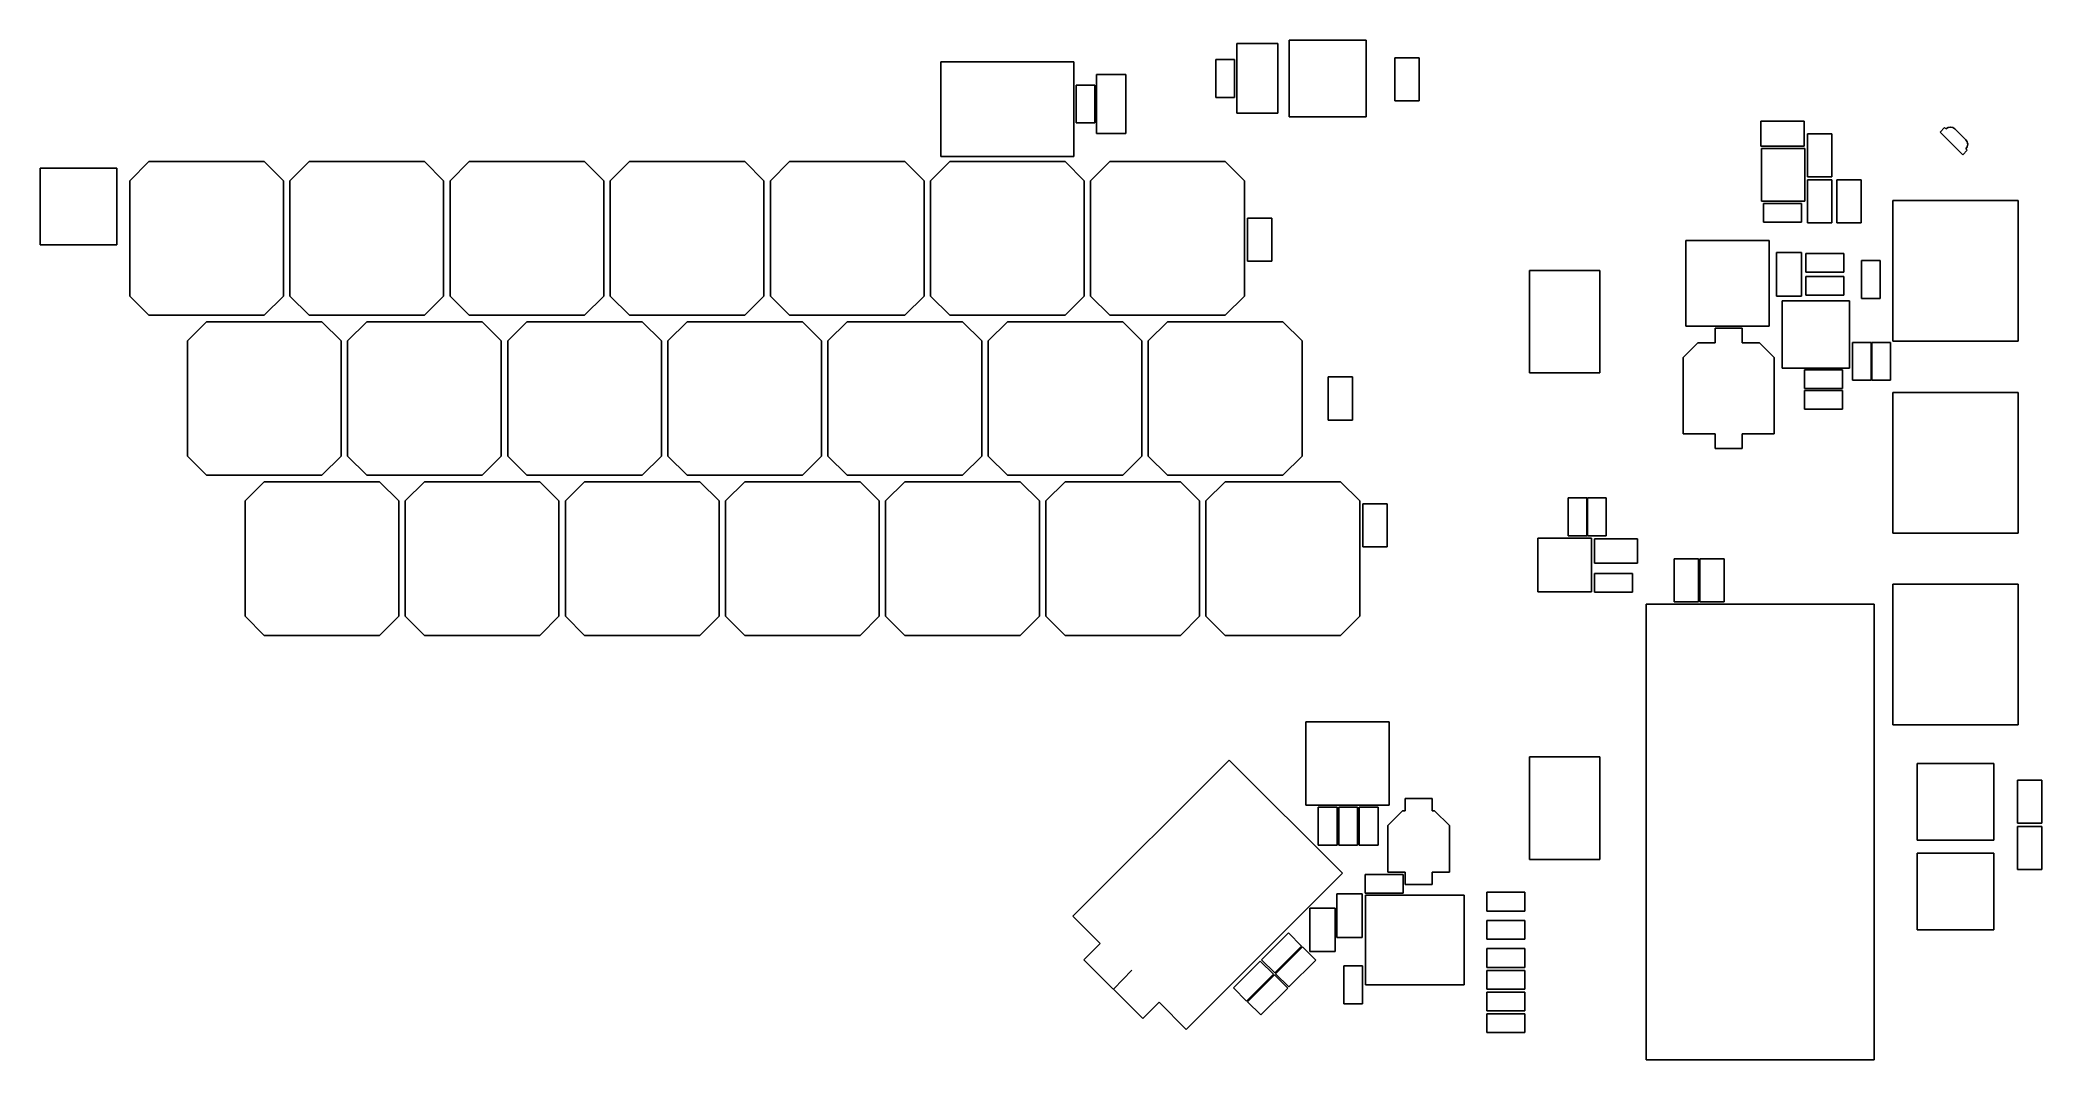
# Model space of a CAD drawing. Extents: x 18 to 174, y -150 to -70.
import ezdxf

# ---------------------------------------------------------------- set-up
doc = ezdxf.new("R2010")
doc.units = 0
doc.layers.add('BLACK', color=7, linetype='CONTINUOUS')

msp = doc.modelspace()

# ---------------------------------------------------------------- linework, layer by layer
at = {"layer": 'BLACK', "linetype": 'CONTINUOUS'}
for p, q in [((110.9, -70.27), (110.9, -75.72)), ((114.1, -70.27), (110.9, -70.27)), ((114.1, -75.72), (114.1, -70.27)), ((115, -70), (121, -70)), ((115, -76), (115, -70)), ((121, -70), (121, -76)), ((98.2, -71.7), (87.8, -71.7)), ((87.8, -71.7), (87.8, -79.1)), ((98.2, -79.1), (98.2, -71.7)), ((109.27, -74.48), (109.27, -71.52)), ((109.27, -71.52), (110.73, -71.52)), ((110.73, -71.52), (110.73, -74.48)), ((123.25, -71.395), (125.15, -71.395)), ((123.25, -74.755), (123.25, -71.395)), ((125.15, -71.395), (125.15, -74.755)), ((99.95, -77.3), (99.95, -72.7)), ((99.95, -72.7), (102.25, -72.7)), ((102.25, -72.7), (102.25, -77.3)), ((98.37, -76.48), (98.37, -73.52)), ((98.37, -73.52), (99.83, -73.52)), ((99.83, -73.52), (99.83, -76.48)), ((110.73, -74.48), (109.27, -74.48)), ((125.15, -74.755), (123.25, -74.755)), ((99.83, -76.48), (98.37, -76.48)), ((110.9, -75.72), (114.1, -75.72)), ((121, -76), (115, -76)), ((151.8, -78.2875), (151.8, -76.3275)), ((151.8, -76.3275), (155.2, -76.3275)), ((155.2, -76.3275), (155.2, -78.2875)), ((102.25, -77.3), (99.95, -77.3)), ((155.45, -77.3275), (157.35, -77.3275)), ((155.45, -80.6875), (155.45, -77.3275)), ((157.35, -77.3275), (157.35, -80.6875)), ((165.795, -77.1919), (166.149, -76.8383)), ((166.679, -78.0757), (165.795, -77.1919)), ((166.149, -76.8383), (166.255, -76.9444)), ((167.563, -78.9596), (166.679, -78.0757)), ((166.962, -76.9444), (167.811, -77.7929)), ((24.5, -81), (26, -79.5)), ((26, -79.5), (35, -79.5)), ((35, -79.5), (36.5, -81)), ((37, -81), (38.5, -79.5)), ((38.5, -79.5), (47.5, -79.5)), ((47.5, -79.5), (49, -81)), ((49.5, -81), (51, -79.5)), ((51, -79.5), (60, -79.5)), ((60, -79.5), (61.5, -81)), ((62, -81), (63.5, -79.5)), ((63.5, -79.5), (72.5, -79.5)), ((72.5, -79.5), (74, -81)), ((74.5, -81), (76, -79.5)), ((76, -79.5), (85, -79.5)), ((85, -79.5), (86.5, -81)), ((87, -81), (88.5, -79.5)), ((87.8, -79.1), (98.2, -79.1)), ((88.5, -79.5), (97.5, -79.5)), ((97.5, -79.5), (99, -81)), ((99.5, -81), (101, -79.5)), ((101, -79.5), (110, -79.5)), ((110, -79.5), (111.5, -81)), ((155.2, -78.2875), (151.8, -78.2875)), ((151.85, -78.4762), (151.85, -82.5763)), ((155.25, -78.4762), (151.85, -78.4762)), ((155.25, -82.5763), (155.25, -78.4762)), ((167.917, -78.6061), (167.563, -78.9596)), ((167.811, -78.5), (167.917, -78.6061)), ((23.5, -80), (17.5, -80)), ((17.5, -80), (17.5, -86)), ((23.5, -86), (23.5, -80)), ((24.5, -90), (24.5, -81)), ((36.5, -81), (36.5, -90)), ((37, -90), (37, -81)), ((49, -81), (49, -90)), ((49.5, -90), (49.5, -81)), ((61.5, -81), (61.5, -90)), ((62, -90), (62, -81)), ((74, -81), (74, -90)), ((74.5, -90), (74.5, -81)), ((86.5, -81), (86.5, -90)), ((87, -90), (87, -81)), ((99, -81), (99, -90)), ((99.5, -90), (99.5, -81)), ((111.5, -81), (111.5, -90)), ((157.35, -80.6875), (155.45, -80.6875)), ((155.45, -80.9275), (157.35, -80.9275)), ((155.45, -84.2875), (155.45, -80.9275)), ((157.35, -80.9275), (157.35, -84.2875)), ((157.75, -80.9275), (159.65, -80.9275)), ((157.75, -84.2875), (157.75, -80.9275)), ((159.65, -80.9275), (159.65, -84.2875)), ((151.85, -82.5763), (155.25, -82.5763)), ((152.02, -84.2375), (152.02, -82.7775)), ((152.02, -82.7775), (154.98, -82.7775)), ((154.98, -82.7775), (154.98, -84.2375)), ((162.1, -93.53), (162.1, -82.53)), ((162.1, -82.53), (171.9, -82.53)), ((171.9, -82.53), (171.9, -93.53)), ((111.75, -83.92), (113.65, -83.92)), ((111.75, -87.28), (111.75, -83.92)), ((113.65, -83.92), (113.65, -87.28)), ((154.98, -84.2375), (152.02, -84.2375)), ((157.35, -84.2875), (155.45, -84.2875)), ((159.65, -84.2875), (157.75, -84.2875)), ((145.95, -85.65), (145.95, -92.35)), ((152.45, -85.65), (145.95, -85.65)), ((152.45, -92.35), (152.45, -85.65)), ((17.5, -86), (23.5, -86)), ((113.65, -87.28), (111.75, -87.28)), ((153.02, -90), (153.02, -86.6)), ((153.02, -86.6), (154.98, -86.6)), ((154.98, -86.6), (154.98, -90)), ((155.32, -88.13), (155.32, -86.67)), ((155.32, -86.67), (158.28, -86.67)), ((158.28, -86.67), (158.28, -88.13)), ((159.67, -90.18), (159.67, -87.22)), ((159.67, -87.22), (161.13, -87.22)), ((161.13, -87.22), (161.13, -90.18)), ((139.25, -88), (133.75, -88)), ((133.75, -88), (133.75, -96)), ((139.25, -96), (139.25, -88)), ((158.28, -88.13), (155.32, -88.13)), ((155.32, -88.47), (158.28, -88.47)), ((155.32, -89.93), (155.32, -88.47)), ((158.28, -88.47), (158.28, -89.93)), ((26, -91.5), (24.5, -90)), ((36.5, -90), (35, -91.5)), ((38.5, -91.5), (37, -90)), ((49, -90), (47.5, -91.5)), ((51, -91.5), (49.5, -90)), ((61.5, -90), (60, -91.5)), ((63.5, -91.5), (62, -90)), ((74, -90), (72.5, -91.5)), ((76, -91.5), (74.5, -90)), ((86.5, -90), (85, -91.5)), ((88.5, -91.5), (87, -90)), ((99, -90), (97.5, -91.5)), ((101, -91.5), (99.5, -90)), ((111.5, -90), (110, -91.5)), ((154.98, -90), (153.02, -90)), ((158.72, -90.38), (153.48, -90.38)), ((153.48, -90.38), (153.48, -95.62)), ((158.28, -89.93), (155.32, -89.93)), ((158.72, -95.62), (158.72, -90.38)), ((161.13, -90.18), (159.67, -90.18)), ((35, -91.5), (26, -91.5)), ((29, -93.5), (30.5, -92)), ((30.5, -92), (39.5, -92)), ((47.5, -91.5), (38.5, -91.5)), ((39.5, -92), (41, -93.5)), ((41.5, -93.5), (43, -92)), ((43, -92), (52, -92)), ((60, -91.5), (51, -91.5)), ((52, -92), (53.5, -93.5)), ((54, -93.5), (55.5, -92)), ((55.5, -92), (64.5, -92)), ((72.5, -91.5), (63.5, -91.5)), ((64.5, -92), (66, -93.5)), ((66.5, -93.5), (68, -92)), ((68, -92), (77, -92)), ((85, -91.5), (76, -91.5)), ((77, -92), (78.5, -93.5)), ((79, -93.5), (80.5, -92)), ((80.5, -92), (89.5, -92)), ((97.5, -91.5), (88.5, -91.5)), ((89.5, -92), (91, -93.5)), ((91.5, -93.5), (93, -92)), ((93, -92), (102, -92)), ((110, -91.5), (101, -91.5)), ((102, -92), (103.5, -93.5)), ((104, -93.5), (105.5, -92)), ((105.5, -92), (114.5, -92)), ((114.5, -92), (116, -93.5)), ((29, -102.5), (29, -93.5)), ((41, -93.5), (41, -102.5)), ((41.5, -102.5), (41.5, -93.5)), ((53.5, -93.5), (53.5, -102.5)), ((54, -102.5), (54, -93.5)), ((66, -93.5), (66, -102.5)), ((66.5, -102.5), (66.5, -93.5)), ((78.5, -93.5), (78.5, -102.5)), ((79, -102.5), (79, -93.5)), ((91, -93.5), (91, -102.5)), ((91.5, -102.5), (91.5, -93.5)), ((103.5, -93.5), (103.5, -102.5)), ((104, -102.5), (104, -93.5)), ((116, -93.5), (116, -102.5)), ((146.9, -93.65), (145.75, -94.8)), ((145.95, -92.35), (152.45, -92.35)), ((148.25, -93.65), (146.9, -93.65)), ((148.25, -92.5), (148.25, -93.65)), ((150.35, -92.5), (148.25, -92.5)), ((150.35, -93.65), (150.35, -92.5)), ((151.7, -93.65), (150.35, -93.65)), ((151.7, -93.65), (152.85, -94.8)), ((158.97, -96.58), (158.97, -93.62)), ((158.97, -93.62), (160.43, -93.62)), ((160.43, -93.62), (160.43, -96.58)), ((160.47, -96.58), (160.47, -93.62)), ((160.47, -93.62), (161.93, -93.62)), ((161.93, -93.62), (161.93, -96.58)), ((171.9, -93.53), (162.1, -93.53)), ((145.75, -94.8), (145.75, -100.75)), ((152.85, -94.8), (152.85, -100.75)), ((118.05, -96.32), (119.95, -96.32)), ((118.05, -99.68), (118.05, -96.32)), ((119.95, -96.32), (119.95, -99.68)), ((133.75, -96), (139.25, -96)), ((153.48, -95.62), (158.72, -95.62)), ((155.22, -97.23), (155.22, -95.77)), ((155.22, -95.77), (158.18, -95.77)), ((158.18, -95.77), (158.18, -97.23)), ((160.43, -96.58), (158.97, -96.58)), ((161.93, -96.58), (160.47, -96.58)), ((158.18, -97.23), (155.22, -97.23)), ((155.22, -97.37), (158.18, -97.37)), ((155.22, -98.83), (155.22, -97.37)), ((158.18, -97.37), (158.18, -98.83)), ((162.1, -108.53), (162.1, -97.53)), ((162.1, -97.53), (171.9, -97.53)), ((171.9, -97.53), (171.9, -108.53)), ((119.95, -99.68), (118.05, -99.68)), ((158.18, -98.83), (155.22, -98.83)), ((148.25, -100.75), (145.75, -100.75)), ((148.25, -101.9), (148.25, -100.75)), ((152.85, -100.75), (150.35, -100.75)), ((150.35, -100.75), (150.35, -101.9)), ((30.5, -104), (29, -102.5)), ((41, -102.5), (39.5, -104)), ((43, -104), (41.5, -102.5)), ((53.5, -102.5), (52, -104)), ((55.5, -104), (54, -102.5)), ((66, -102.5), (64.5, -104)), ((68, -104), (66.5, -102.5)), ((78.5, -102.5), (77, -104)), ((80.5, -104), (79, -102.5)), ((91, -102.5), (89.5, -104)), ((93, -104), (91.5, -102.5)), ((103.5, -102.5), (102, -104)), ((105.5, -104), (104, -102.5)), ((116, -102.5), (114.5, -104)), ((150.35, -101.9), (148.25, -101.9)), ((39.5, -104), (30.5, -104)), ((33.5, -106), (35, -104.5)), ((35, -104.5), (44, -104.5)), ((52, -104), (43, -104)), ((44, -104.5), (45.5, -106)), ((46, -106), (47.5, -104.5)), ((47.5, -104.5), (56.5, -104.5)), ((64.5, -104), (55.5, -104)), ((56.5, -104.5), (58, -106)), ((58.5, -106), (60, -104.5)), ((60, -104.5), (69, -104.5)), ((77, -104), (68, -104)), ((69, -104.5), (70.5, -106)), ((71, -106), (72.5, -104.5)), ((72.5, -104.5), (81.5, -104.5)), ((89.5, -104), (80.5, -104)), ((81.5, -104.5), (83, -106)), ((83.5, -106), (85, -104.5)), ((85, -104.5), (94, -104.5)), ((102, -104), (93, -104)), ((94, -104.5), (95.5, -106)), ((96, -106), (97.5, -104.5)), ((97.5, -104.5), (106.5, -104.5)), ((114.5, -104), (105.5, -104)), ((106.5, -104.5), (108, -106)), ((108.5, -106), (110, -104.5)), ((110, -104.5), (119, -104.5)), ((119, -104.5), (120.5, -106)), ((33.5, -115), (33.5, -106)), ((45.5, -106), (45.5, -115)), ((46, -115), (46, -106)), ((58, -106), (58, -115)), ((58.5, -115), (58.5, -106)), ((70.5, -106), (70.5, -115)), ((71, -115), (71, -106)), ((83, -106), (83, -115)), ((83.5, -115), (83.5, -106)), ((95.5, -106), (95.5, -115)), ((96, -115), (96, -106)), ((108, -106), (108, -115)), ((108.5, -115), (108.5, -106)), ((120.5, -106), (120.5, -115)), ((120.75, -106.22), (122.65, -106.22)), ((120.75, -109.58), (120.75, -106.22)), ((122.65, -106.22), (122.65, -109.58)), ((136.77, -105.77), (138.23, -105.77)), ((136.77, -108.73), (136.77, -105.77)), ((138.23, -105.77), (138.23, -108.73)), ((138.27, -105.77), (139.73, -105.77)), ((138.27, -108.73), (138.27, -105.77)), ((139.73, -105.77), (139.73, -108.73)), ((138.6, -108.9), (134.4, -108.9)), ((134.4, -108.9), (134.4, -113.1)), ((138.23, -108.73), (136.77, -108.73)), ((139.73, -108.73), (138.27, -108.73)), ((138.6, -113.1), (138.6, -108.9)), ((138.82, -110.85), (138.82, -108.95)), ((138.82, -108.95), (142.18, -108.95)), ((142.18, -108.95), (142.18, -110.85)), ((171.9, -108.53), (162.1, -108.53)), ((122.65, -109.58), (120.75, -109.58)), ((142.18, -110.85), (138.82, -110.85)), ((145.05, -110.52), (146.95, -110.52)), ((145.05, -113.88), (145.05, -110.52)), ((146.95, -110.52), (146.95, -113.88)), ((147.05, -113.88), (147.05, -110.52)), ((147.05, -110.52), (148.95, -110.52)), ((148.95, -110.52), (148.95, -113.88)), ((138.82, -111.67), (141.78, -111.67)), ((138.82, -113.13), (138.82, -111.67)), ((141.78, -111.67), (141.78, -113.13)), ((162.1, -123.5), (162.1, -112.5)), ((162.1, -112.5), (171.9, -112.5)), ((171.9, -112.5), (171.9, -123.5)), ((134.4, -113.1), (138.6, -113.1)), ((141.78, -113.13), (138.82, -113.13)), ((146.95, -113.88), (145.05, -113.88)), ((148.95, -113.88), (147.05, -113.88)), ((35, -116.5), (33.5, -115)), ((45.5, -115), (44, -116.5)), ((47.5, -116.5), (46, -115)), ((58, -115), (56.5, -116.5)), ((60, -116.5), (58.5, -115)), ((70.5, -115), (69, -116.5)), ((72.5, -116.5), (71, -115)), ((83, -115), (81.5, -116.5)), ((85, -116.5), (83.5, -115)), ((95.5, -115), (94, -116.5)), ((97.5, -116.5), (96, -115)), ((108, -115), (106.5, -116.5)), ((110, -116.5), (108.5, -115)), ((120.5, -115), (119, -116.5)), ((142.85, -149.665), (142.85, -114.065)), ((142.85, -114.065), (160.65, -114.065)), ((160.65, -114.065), (160.65, -149.665)), ((44, -116.5), (35, -116.5)), ((56.5, -116.5), (47.5, -116.5)), ((69, -116.5), (60, -116.5)), ((81.5, -116.5), (72.5, -116.5)), ((94, -116.5), (85, -116.5)), ((106.5, -116.5), (97.5, -116.5)), ((119, -116.5), (110, -116.5)), ((116.29, -123.25), (116.29, -129.75)), ((122.79, -123.25), (116.29, -123.25)), ((122.79, -129.75), (122.79, -123.25)), ((171.9, -123.5), (162.1, -123.5)), ((110.319, -126.242), (98.1218, -138.439)), ((119.158, -135.081), (110.319, -126.242)), ((139.25, -126), (133.75, -126)), ((133.75, -126), (133.75, -134)), ((139.25, -134), (139.25, -126)), ((164, -126.5), (170, -126.5)), ((164, -132.5), (164, -126.5)), ((170, -126.5), (170, -132.5)), ((171.85, -127.807), (173.75, -127.807)), ((171.85, -131.167), (171.85, -127.807)), ((173.75, -127.807), (173.75, -131.167)), ((126.15, -129.25), (124.05, -129.25)), ((124.05, -129.25), (124.05, -130.2)), ((126.15, -130.2), (126.15, -129.25)), ((116.29, -129.75), (122.79, -129.75)), ((117.27, -132.88), (117.27, -129.92)), ((117.27, -129.92), (118.73, -129.92)), ((118.73, -129.92), (118.73, -132.88)), ((118.87, -132.88), (118.87, -129.92)), ((118.87, -129.92), (120.33, -129.92)), ((120.33, -129.92), (120.33, -132.88)), ((120.47, -129.92), (121.93, -129.92)), ((120.47, -132.88), (120.47, -129.92)), ((121.93, -129.92), (121.93, -132.88)), ((123.85, -130.2), (122.7, -131.35)), ((124.05, -130.2), (123.85, -130.2)), ((126.35, -130.2), (126.15, -130.2)), ((126.35, -130.2), (127.5, -131.35)), ((173.75, -131.167), (171.85, -131.167)), ((122.7, -131.35), (122.7, -135)), ((127.5, -131.35), (127.5, -135)), ((170, -132.5), (164, -132.5)), ((171.85, -131.433), (173.75, -131.433)), ((171.85, -134.792), (171.85, -131.433)), ((173.75, -131.433), (173.75, -134.792)), ((118.73, -132.88), (117.27, -132.88)), ((120.33, -132.88), (118.87, -132.88)), ((121.93, -132.88), (120.47, -132.88)), ((133.75, -134), (139.25, -134)), ((164, -139.5), (164, -133.5)), ((164, -133.5), (170, -133.5)), ((170, -133.5), (170, -139.5)), ((107.137, -147.101), (119.158, -135.081)), ((120.92, -135.17), (123.88, -135.17)), ((120.92, -136.63), (120.92, -135.17)), ((124.05, -135), (122.7, -135)), ((123.88, -135.17), (123.88, -136.63)), ((124.05, -135.95), (124.05, -135)), ((127.5, -135), (126.15, -135)), ((126.15, -135), (126.15, -135.95)), ((173.75, -134.792), (171.85, -134.792)), ((118.72, -140.1), (118.72, -136.7)), ((118.72, -136.7), (120.68, -136.7)), ((120.68, -136.7), (120.68, -140.1)), ((123.88, -136.63), (120.92, -136.63)), ((128.65, -136.8), (120.95, -136.8)), ((120.95, -136.8), (120.95, -143.8)), ((126.15, -135.95), (124.05, -135.95)), ((128.65, -143.8), (128.65, -136.8)), ((130.42, -138.03), (130.42, -136.57)), ((130.42, -136.57), (133.38, -136.57)), ((133.38, -136.57), (133.38, -138.03)), ((98.1218, -138.439), (100.243, -140.561)), ((116.62, -137.8), (118.58, -137.8)), ((116.62, -141.2), (116.62, -137.8)), ((118.58, -137.8), (118.58, -141.2)), ((133.38, -138.03), (130.42, -138.03)), ((130.42, -140.23), (130.42, -138.77)), ((130.42, -138.77), (133.38, -138.77)), ((133.38, -138.77), (133.38, -140.23)), ((100.243, -140.561), (98.9704, -141.833)), ((112.837, -141.83), (114.93, -139.737)), ((114.93, -139.737), (115.963, -140.77)), ((120.68, -140.1), (118.72, -140.1)), ((133.38, -140.23), (130.42, -140.23)), ((170, -139.5), (164, -139.5)), ((98.9704, -141.833), (103.567, -146.43)), ((110.637, -144.03), (112.73, -141.937)), ((112.73, -141.937), (113.763, -142.97)), ((113.87, -142.863), (112.837, -141.83)), ((115.963, -140.77), (113.87, -142.863)), ((113.937, -142.93), (116.03, -140.837)), ((117.063, -141.87), (114.97, -143.963)), ((116.03, -140.837), (117.063, -141.87)), ((118.58, -141.2), (116.62, -141.2)), ((130.42, -140.97), (133.38, -140.97)), ((130.42, -142.43), (130.42, -140.97)), ((133.38, -140.97), (133.38, -142.43)), ((102.705, -142.645), (101.3, -144.1)), ((113.763, -142.97), (111.67, -145.063)), ((111.754, -145.114), (113.847, -143.021)), ((113.847, -143.021), (114.879, -144.053)), ((114.97, -143.963), (113.937, -142.93)), ((119.27, -145.28), (119.27, -142.32)), ((119.27, -142.32), (120.73, -142.32)), ((120.73, -142.32), (120.73, -145.28)), ((133.38, -142.43), (130.42, -142.43)), ((130.42, -142.67), (133.38, -142.67)), ((130.42, -144.13), (130.42, -142.67)), ((133.38, -142.67), (133.38, -144.13)), ((103.567, -146.43), (104.839, -145.157)), ((104.839, -145.157), (106.961, -147.278)), ((111.67, -145.063), (110.637, -144.03)), ((112.786, -146.146), (111.754, -145.114)), ((114.879, -144.053), (112.786, -146.146)), ((120.73, -145.28), (119.27, -145.28)), ((120.95, -143.8), (128.65, -143.8)), ((133.38, -144.13), (130.42, -144.13)), ((130.42, -145.83), (130.42, -144.37)), ((130.42, -144.37), (133.38, -144.37)), ((133.38, -144.37), (133.38, -145.83)), ((133.38, -145.83), (130.42, -145.83)), ((130.42, -146.07), (133.38, -146.07)), ((130.42, -147.53), (130.42, -146.07)), ((133.38, -146.07), (133.38, -147.53)), ((106.961, -147.278), (107.137, -147.101)), ((133.38, -147.53), (130.42, -147.53)), ((160.65, -149.665), (142.85, -149.665))]:
    msp.add_line(p, q, dxfattribs=at)
at = {"layer": 'BLACK'}
for centre, start, end in [((166.609, -77.2979), 45.0002, 135), ((167.457, -78.1464), -45.0001, 45)]:
    msp.add_arc(centre, 0.5, start, end, dxfattribs=at)

doc.saveas('drawing.dxf')
